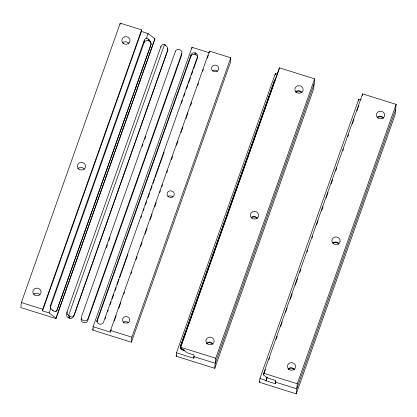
<?xml version="1.0" encoding="UTF-8"?>
<svg xmlns="http://www.w3.org/2000/svg" width="417" height="417" viewBox="0 0 417 417"><rect width="100%" height="100%" fill="white"/><g stroke="black" fill="none" stroke-linecap="round" stroke-linejoin="round"><path stroke-width="0.63" d="M21.335 302.554L20.85 307.59L55.961 318.583L154.858 39.188L154.9 38.724L148.051 33.548L141.431 31.473L141.587 29.847L120.232 23.159L21.335 302.554L42.696 309.242L42.539 310.868L49.154 312.943L56.008 318.119L55.961 318.583M50.222 307.105L50.374 305.562L144.324 40.141A3.211 2.95 5.5 0 1 146.377 38.275L148.051 33.548M52.334 310.378L52.365 310.055C53.428 311.27 55.961 312.135 56.894 310.311M53.063 310.962L53.095 310.608M167.801 49.957A2.356 1.678 84.5 0 0 167.853 49.623L167.201 46.913L165.038 44.708A6.38 4.54 84.5 0 0 164.543 44.384A3.211 2.95 5.5 0 0 161.019 46.339L67.064 311.765L66.829 314.23A3.211 2.95 5.5 0 0 68.894 317.978L69.655 318.218A3.211 2.95 5.5 0 0 73.694 316.378L167.712 50.269L73.694 316.378M68.894 317.978L69.107 315.721A6.38 4.54 84.5 0 1 68.643 315.32A3.211 2.95 5.5 0 1 67.064 311.765M69.655 318.218L69.842 316.274L69.107 315.721M120.106 24.421L120.232 23.159M93.116 326.719L110.359 332.114L110.515 330.483L209.412 51.088L230.768 57.775L230.283 62.811L131.391 342.206L92.793 330.118L93.116 326.719L192.013 47.324L209.251 52.724M97.114 320.209L96.968 321.721L190.918 56.295L191.064 54.789A3.211 2.95 5.5 0 1 195.104 52.949L195.411 53.042A3.211 2.95 5.5 0 1 197.476 56.795L103.525 322.216A3.211 2.95 5.5 0 1 99.486 324.056L99.178 323.962A3.211 2.95 5.5 0 1 97.114 320.209L191.064 54.789M50.342 307.433L144.084 42.602L144.324 40.141M144.084 42.602A3.211 2.95 5.5 0 1 148.124 40.762L148.29 39.042L150.553 41.429L151.053 44.291M55.696 311.723A3.211 2.95 5.5 0 0 56.999 310.175L150.949 44.755A3.211 2.95 5.5 0 0 148.89 41.002L149.025 39.594M131.391 342.206L131.876 337.171L230.768 57.775M160.926 47.262L161.019 46.339M164.981 45.271L165.038 44.708M165.737 45.625L165.768 45.26M191.903 48.455L192.013 47.324M190.918 56.295A3.211 2.95 5.5 0 1 194.963 54.46L195.104 52.949M197.403 58.046A3.211 2.95 5.5 0 0 195.265 54.554L195.411 53.042M197.33 58.302L197.423 57.296M180.259 348.08A3.211 2.95 5.5 0 1 180.332 347.825L279.505 67.851L314.616 78.844L313.647 88.915L214.755 368.31L176.151 356.222L176.48 352.824L275.376 73.428L277.816 74.195M180.332 347.825L180.431 346.819M176.48 352.824L193.723 358.224L194.035 354.956L187.415 352.886L180.566 347.71L180.608 347.246L215.725 358.239L214.755 368.31M209.308 52.177L209.412 51.088M275.215 75.128L275.376 73.428M279.505 67.851L180.566 347.71M267.068 377.39L265.952 380.778L275.262 383.692L275.569 380.492L267.657 378.011L263.513 374.883L263.669 373.251L362.566 93.861L396.15 104.375L395.18 114.446L296.284 393.841L259.515 382.326L259.88 378.553L358.776 99.157L361.216 99.918M296.284 393.841L297.253 383.77L396.15 104.375M358.656 100.414L358.776 99.157M362.404 95.488L362.566 93.861M42.696 309.242L141.587 29.847M42.539 310.868L141.431 31.473M49.154 312.943L50.827 308.215A3.211 2.95 5.5 0 1 50.374 305.562M57.014 310.029L150.964 44.603M56.008 318.119L154.9 38.724M68.643 315.32L164.543 44.384M106.413 247.646L107.461 244.685M108.931 240.536L109.979 237.575M142.275 146.336L142.906 144.558M144.793 139.226L145.841 136.265M92.793 330.118L93.226 328.888M105.058 318.989L105.683 317.212M107.57 311.88L108.201 310.102M110.088 304.77L111.136 301.809M112.183 298.843L113.653 294.699M115.123 290.55L116.171 287.589M117.219 284.623L119.106 279.291M119.736 277.513L120.784 274.553M120.993 273.959L126.659 257.967M126.867 257.372L127.915 254.412M140.915 217.679L141.545 215.902M143.432 210.569L144.063 208.792M145.528 204.643L146.581 201.682M148.045 197.533L149.515 193.384M150.563 190.423L152.033 186.274M153.081 183.313L154.545 179.164M155.176 177.387L156.224 174.426M156.438 173.837L162.098 157.84M162.307 157.245L164.194 151.913M181.39 103.333L182.438 100.367M183.907 96.223L184.955 93.257M186.425 89.113L187.89 84.964M188.52 83.186L190.407 77.854M191.455 74.893L192.925 70.744M193.556 68.967L197.121 58.896M110.359 332.114L111.23 329.659M114.268 321.064L116.228 315.539M118.835 308.168L120.789 302.643M123.833 294.048L124.485 292.202M131.006 273.781L131.657 271.941M136.005 259.661L137.094 256.591M140.571 246.765L142.093 242.465M145.132 233.869L147.092 228.344M150.136 219.743L152.09 214.218M154.697 206.848L156.219 202.553M159.695 192.727L160.347 190.887M161.869 186.587L162.521 184.747M166.868 172.461L167.519 170.621M171.434 159.57L172.518 156.5M176.433 145.444L177.955 141.144M180.999 132.549L182.954 127.023M185.998 118.428L187.952 112.898M190.559 105.532L191.648 102.462M197.731 85.266L198.388 83.426M202.735 71.145L203.387 69.3M207.296 58.25L208.385 55.18M176.151 356.222L176.589 354.992M227.453 213.603L180.478 346.318A3.211 2.95 5.5 0 0 182.542 350.066L182.844 350.16A3.211 2.95 5.5 0 0 184.679 350.228M227.661 213.009L250.732 147.842M250.94 147.248L274.428 80.893A3.211 2.95 5.5 0 1 275.736 79.345M193.723 358.224L194.155 356.994M215.725 358.239L314.616 78.844M314.131 83.88L215.24 363.275L193.879 356.587M259.515 382.326L259.953 381.096M263.513 374.883L265.467 369.353M268.944 359.527L269.596 357.687M276.117 339.266L277.206 336.196M280.683 326.37L282.205 322.07M285.681 312.25L287.204 307.949M290.248 299.354L292.202 293.823M295.246 285.228L297.634 278.473M299.807 272.332L300.897 269.262M306.98 252.071L307.637 250.226M311.979 237.945L312.635 236.105M316.545 225.05L318.067 220.755M321.543 210.929L323.066 206.629M326.11 198.033L328.064 192.508M331.108 183.907L332.63 179.612M335.675 171.017L336.759 167.947M342.847 150.751L343.499 148.911M347.846 136.63L348.497 134.785M352.407 123.734L353.929 119.434M356.973 110.839L358.928 105.313M265.952 380.778L267.255 377.093M275.846 380.888L275.413 382.118L296.768 388.806L395.665 109.41M275.262 383.692L275.913 381.847M73.679 315.898C73.439 317.04 70.947 317.519 69.842 316.274M194.963 54.46L195.265 54.554M148.124 40.762L148.89 41.002M263.669 373.251L297.253 383.77M110.515 330.483L131.876 337.171M259.88 378.553L265.983 380.46M377.135 117.292A4.134 3.8 5.5 0 1 383.504 118.021M332.63 243.017A4.134 3.8 5.5 0 1 339 243.747M288.131 368.748A4.134 3.8 5.5 0 1 294.715 369.816M377.26 117.881A3.612 3.32 5.5 0 1 383.067 118.272M333.001 243.366A3.612 3.32 5.5 0 1 338.75 244.299M288.251 369.337A3.612 3.32 5.5 0 1 294.063 369.728M184.074 349.941A3.211 2.95 5.5 0 1 182.881 349.785L182.578 349.686A3.211 2.95 5.5 0 1 180.514 345.938L274.464 80.512A3.211 2.95 5.5 0 1 275.773 78.964M295.325 92.037A4.134 3.8 5.5 0 1 301.976 92.485M251.102 217.486A4.134 3.8 5.5 0 1 257.471 218.216M206.597 343.217A4.134 3.8 5.5 0 1 212.967 343.942M295.971 92.105A3.612 3.32 5.5 0 1 301.538 92.741M251.467 217.836A3.612 3.32 5.5 0 1 257.034 218.472M206.723 343.806A3.612 3.32 5.5 0 1 212.529 344.197M212.394 70.817A3.612 3.32 5.5 0 1 217.471 71.39M167.895 196.543A3.612 3.32 5.5 0 1 172.966 197.121M123.119 322.492A3.612 3.32 5.5 0 1 128.222 322.591M122.296 43.04A4.134 3.8 5.5 0 1 128.947 43.493M77.791 168.77A4.134 3.8 5.5 0 1 84.442 169.219M33.569 294.22A4.134 3.8 5.5 0 1 39.938 294.944M146.377 38.265A5.697 4.055 84.5 0 1 148.285 39.062M52.37 310.034A5.697 4.055 84.5 0 1 50.822 308.22M181.65 53.642A3.211 2.95 5.5 0 1 181.609 55.325L87.659 320.751A3.211 2.95 5.5 0 1 83.619 322.586L83.311 322.492A3.211 2.95 5.5 0 1 81.247 318.744M167.452 48.695A3.211 2.95 5.5 0 1 167.644 50.952M175.38 51.432L81.43 316.857A3.211 2.95 5.5 0 0 83.494 320.605L83.796 320.699A3.211 2.95 5.5 0 0 87.841 318.864L181.791 53.439A3.211 2.95 5.5 0 0 179.727 49.686L179.419 49.592A3.211 2.95 5.5 0 0 175.38 51.432M378.011 117.98A4.134 3.8 5.5 0 0 384.62 115.556A4.134 3.8 5.5 0 0 378.944 111.469A4.134 3.8 5.5 0 0 378.011 117.98M333.511 243.71A4.134 3.8 5.5 0 0 340.116 241.287A4.134 3.8 5.5 0 0 334.439 237.195A4.134 3.8 5.5 0 0 333.511 243.71M289.007 369.436A4.134 3.8 5.5 0 0 295.617 367.012A4.134 3.8 5.5 0 0 289.94 362.92A4.134 3.8 5.5 0 0 289.007 369.436M296.482 92.449A4.134 3.8 5.5 0 0 303.086 90.025A4.134 3.8 5.5 0 0 297.41 85.933A4.134 3.8 5.5 0 0 296.482 92.449M251.977 218.18A4.134 3.8 5.5 0 0 258.587 215.751A4.134 3.8 5.5 0 0 252.91 211.664A4.134 3.8 5.5 0 0 251.977 218.18M207.473 343.905A4.134 3.8 5.5 0 0 214.083 341.481A4.134 3.8 5.5 0 0 208.406 337.389A4.134 3.8 5.5 0 0 207.473 343.905M212.951 71.005A3.612 3.32 5.5 0 0 218.722 68.883A3.612 3.32 5.5 0 0 213.765 65.313A3.612 3.32 5.5 0 0 212.951 71.005M168.447 196.73A3.612 3.32 5.5 0 0 174.223 194.614A3.612 3.32 5.5 0 0 169.26 191.038A3.612 3.32 5.5 0 0 168.447 196.73M123.943 322.461A3.612 3.32 5.5 0 0 129.718 320.339A3.612 3.32 5.5 0 0 124.756 316.769A3.612 3.32 5.5 0 0 123.943 322.461M123.453 43.451A4.134 3.8 5.5 0 0 130.057 41.028A4.134 3.8 5.5 0 0 124.381 36.941A4.134 3.8 5.5 0 0 123.453 43.451M78.949 169.182A4.134 3.8 5.5 0 0 85.558 166.758A4.134 3.8 5.5 0 0 79.882 162.666A4.134 3.8 5.5 0 0 78.949 169.182M34.444 294.908A4.134 3.8 5.5 0 0 41.054 292.484A4.134 3.8 5.5 0 0 35.377 288.392A4.134 3.8 5.5 0 0 34.444 294.908"/></g></svg>
